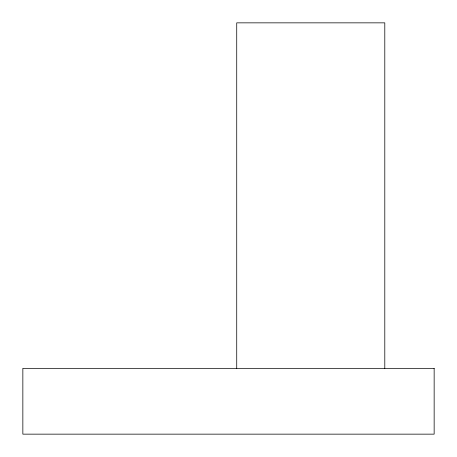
<?xml version="1.0" encoding="UTF-8"?>
<svg xmlns="http://www.w3.org/2000/svg" width="457" height="457" viewBox="0 0 457 457"><rect width="100%" height="100%" fill="white"/><g stroke="black" fill="none" stroke-linecap="round" stroke-linejoin="round"><path stroke-width="0.69" d="M384.794 368.342L384.794 22.85L236.726 22.85L236.726 368.342M434.15 368.342L22.85 368.342L22.85 434.15L434.15 434.15L434.15 368.342"/></g></svg>
